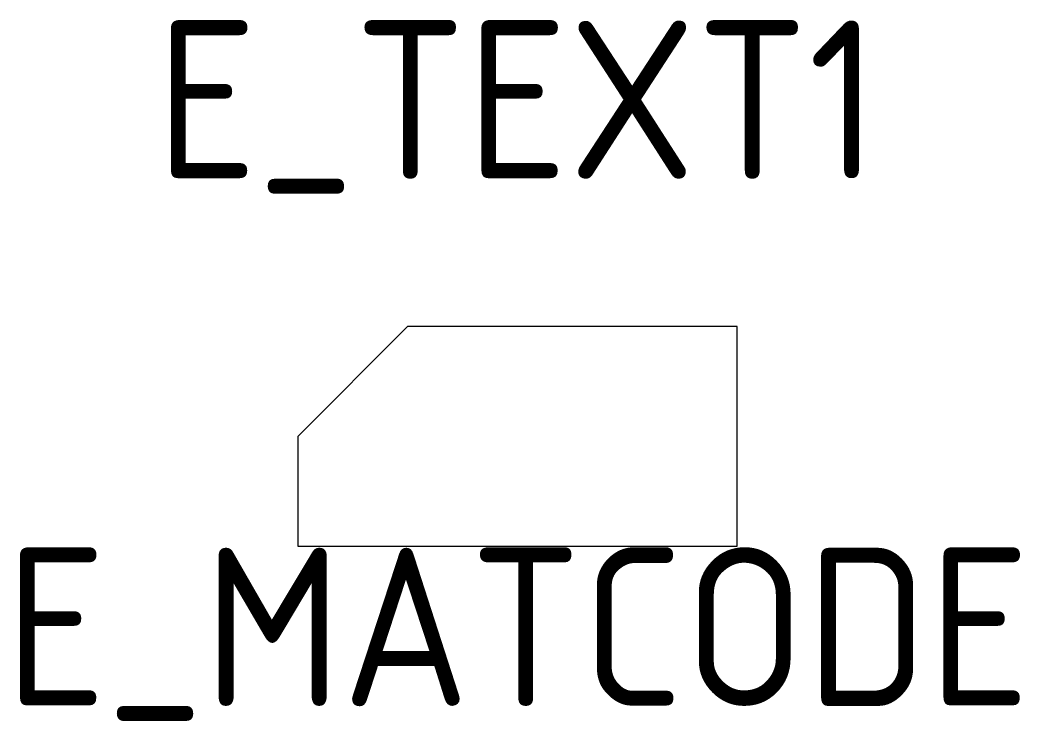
# Model space of a CAD drawing. Extents: x -5.7 to 5.7, y -1 to 7.
import ezdxf
from ezdxf.enums import TextEntityAlignment as Align

# ---------------------------------------------------------------- set-up
doc = ezdxf.new("R2010")
doc.units = 0
doc.layers.get('0').update_dxf_attribs({"linetype": 'CONTINUOUS'})
doc.styles.add('BURO-018', font='ISO', dxfattribs={"height": 180})

msp = doc.modelspace()

# ---------------------------------------------------------------- linework, layer by layer
at = {"color": 0, "linetype": 'Continuous'}
for p, q in [((-2.5, 2.25), (-1.25, 3.5)), ((2.5, 3.5), (-1.25, 3.5)), ((2.5, 1), (2.5, 3.5)), ((-2.5, 2.25), (-2.5, 1)), ((-2.5, 1), (2.5, 1))]:
    msp.add_line(p, q, dxfattribs=at)

# ---------------------------------------------------------------- texts
at = {"color": 0, "linetype": 'Continuous', "style": 'BURO-018'}
msp.add_attdef('E_TEXT1', text='', height=1.8, dxfattribs=at).set_placement((0, 6), align=Align.MIDDLE)
at = {"color": 0, "linetype": 'Continuous', "style": 'BURO-018', "flags": 1}
msp.add_attdef('E_MATCODE', text='', height=1.8, dxfattribs=at).set_placement((0, 0), align=Align.MIDDLE)

doc.saveas('drawing.dxf')
